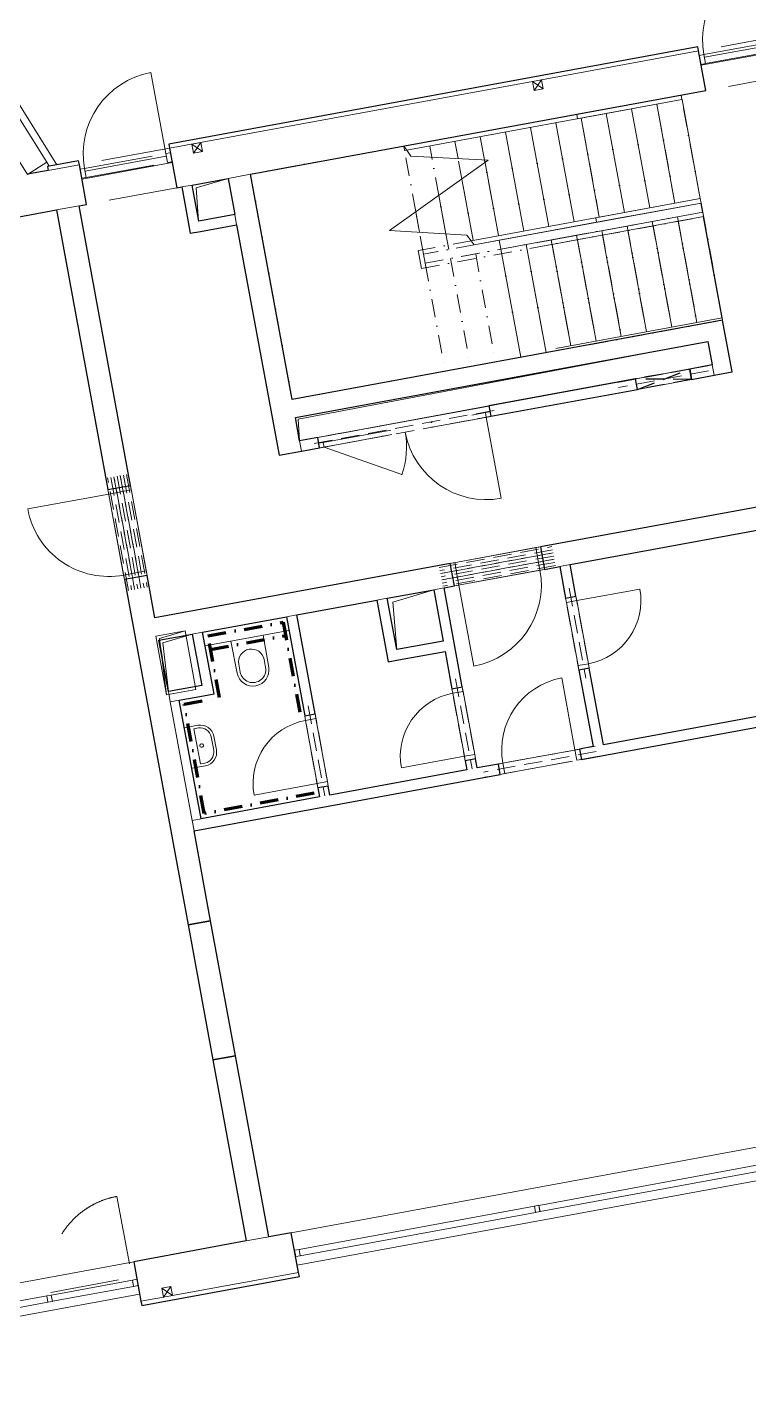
# Model space of a CAD drawing. Header units: millimetres. Extents: x 51291 to 245431, y -8645 to 72638.
# Drawn here: x 187961 to 195835, y -147 to 14797 of the extents above; entities that cross this region are included whole.
import ezdxf

# ---------------------------------------------------------------- set-up
doc = ezdxf.new("R2010")
doc.units = ezdxf.units.MM
for name, pattern in [('HA_Dash_2mm-S1mm', [1500, 750, -750]), ('HA_Dash_3mm-S1mm', [300, 200, -100]), ('HA_DashDot_2_2mm-S0_6mm', [1650, 750, -450, 0, -450]), ('HA_DashDot_4mm-S1mm', [400, 200, -100, 0, -100])]:
    doc.linetypes.add(name, pattern=pattern)
for name, color, linetype, lineweight in [('A-AREA-____-OTLN', 9, 'Continuous', 25), ('A-DETL-GENF-OTLN', 9, 'Continuous', 9), ('A-DOOR-____-MCUT', 9, 'Continuous', 9), ('A-DOOR-____-OTLN', 9, 'Continuous', 9), ('A-DOOR-FRAM-MCUT', 9, 'Continuous', 9), ('A-DOOR-FRAM-OTLN', 9, 'Continuous', 9), ('A-FLOR-____-OTLN', 9, 'Continuous', 9), ('A-FLOR-HRAL-MBND', 9, 'HA_DashDot_4mm-S1mm', 9), ('A-FLOR-HRAL-OTLN', 9, 'Continuous', 9), ('A-GENM-____-HDLN', 9, 'HA_Dash_3mm-S1mm', 9), ('A-GENM-____-MCUT', 9, 'Continuous', 25), ('A-GENM-____-OTLN', 9, 'Continuous', 9), ('A-GLAZ-CURT-MCUT', 9, 'Continuous', 5), ('A-GLAZ-CURT-OTLN', 9, 'Continuous', 5), ('A-GLAZ-CWMG-MCUT', 9, 'Continuous', 5), ('A-GLAZ-CWMG-OTLN', 9, 'Continuous', 5), ('A-WALL-____-MCUT', 9, 'Continuous', 25), ('A-WALL-____-OTLN', 9, 'Continuous', 9), ('I-WALL-____-MCUT', 9, 'Continuous', 25), ('I-WALL-____-OTLN', 9, 'Continuous', 9), ('M-HVAC-DUCT-OTLN', 9, 'Continuous', 9), ('P-SANR-FIXT-OTLN', 9, 'Continuous', 9), ('S-STRS-____-MBND', 9, 'HA_DashDot_4mm-S1mm', 9), ('S-STRS-____-OTLN', 9, 'Continuous', 9)]:
    doc.layers.add(name, color=color, linetype=linetype, lineweight=lineweight)

# ---------------------------------------------------------------- blocks, each defined once
blk = doc.blocks.new('HA_DR_Single_Swing_Solid - In_OJ_900x2100_Vstupni-2215765-schema rezu D_140_5400')
at = {"layer": 'A-DOOR-____-MCUT', "linetype": 'HA_DashDot_2_2mm-S0_6mm'}
for p, q in [((-450, 125), (450, 125)), ((-450, -125), (450, -125))]:
    blk.add_line(p, q, dxfattribs=at)
at = {"layer": 'A-DOOR-____-OTLN', "lineweight": 5}
blk.add_line((450, 1025), (450, 125), dxfattribs=at)
at = {"layer": 'A-DOOR-____-OTLN'}
for p, q in [((-500, 125), (500, 125)), ((-500, -125), (500, -125))]:
    blk.add_line(p, q, dxfattribs=at)
at = {"layer": 'A-DOOR-____-OTLN', "lineweight": 5}
blk.add_arc((450, 125), 900, 90, 180, dxfattribs=at)
at = {"layer": 'A-DOOR-FRAM-MCUT'}
for p, q in [((-500, 125), (-450, 125)), ((-450, 125), (-450, -125)), ((450, 125), (500, 125)), ((450, -125), (450, 125)), ((-450, -125), (-500, -125)), ((500, -125), (450, -125))]:
    blk.add_line(p, q, dxfattribs=at)
blk = doc.blocks.new('HA_DR_Single_Swing_Solid_ButtFrame - In_FAS_900x2350_Unik-2108754-schema rezu D_140_5400')
at = {"layer": 'A-DOOR-____-MCUT', "linetype": 'HA_DashDot_2_2mm-S0_6mm'}
for p, q in [((-450, 170), (450, 170)), ((-450, 70), (450, 70))]:
    blk.add_line(p, q, dxfattribs=at)
at = {"layer": 'A-DOOR-____-OTLN', "lineweight": 5}
blk.add_line((450, 1070), (450, 170), dxfattribs=at)
blk.add_arc((450, 170), 900, 90, 180, dxfattribs=at)
at = {"layer": 'A-DOOR-FRAM-MCUT'}
for p, q in [((-500, 170), (-450, 170)), ((-450, 170), (-450, 70)), ((450, 170), (500, 170)), ((450, 70), (450, 170)), ((-450, 70), (-500, 70)), ((500, 70), (450, 70))]:
    blk.add_line(p, q, dxfattribs=at)
at = {"layer": 'A-DOOR-FRAM-OTLN', "linetype": 'HA_DashDot_2_2mm-S0_6mm'}
for p, q in [((500, 220), (-500, 220)), ((500, -220), (-500, -220))]:
    blk.add_line(p, q, dxfattribs=at)
blk = doc.blocks.new('HA_DR_Single_Swing_Solid - In_OJ_800x2100-2215786-schema rezu D_140_5400')
at = {"layer": 'A-DOOR-____-MCUT', "linetype": 'HA_DashDot_2_2mm-S0_6mm'}
for p, q in [((-400, 57.5), (400, 57.5)), ((-400, -57.5), (400, -57.5))]:
    blk.add_line(p, q, dxfattribs=at)
at = {"layer": 'A-DOOR-____-OTLN', "lineweight": 5}
blk.add_line((400, 857.5), (400, 57.5), dxfattribs=at)
blk.add_arc((400, 57.5), 800, 90, 180, dxfattribs=at)
at = {"layer": 'A-DOOR-FRAM-MCUT'}
for p, q in [((-450, 57.5), (-400, 57.5)), ((-400, 57.5), (-400, -57.5)), ((400, 57.5), (450, 57.5)), ((400, -57.5), (400, 57.5)), ((-400, -57.5), (-450, -57.5)), ((450, -57.5), (400, -57.5))]:
    blk.add_line(p, q, dxfattribs=at)
blk = doc.blocks.new('HA_DR_Single_Swing_Solid - In_OJ_700x2100-2215885-schema rezu D_140_5400')
at = {"layer": 'A-DOOR-____-MCUT', "linetype": 'HA_DashDot_2_2mm-S0_6mm'}
for p, q in [((-350, 57.5), (350, 57.5)), ((-350, -57.5), (350, -57.5))]:
    blk.add_line(p, q, dxfattribs=at)
at = {"layer": 'A-DOOR-____-OTLN', "lineweight": 5}
blk.add_line((350, -757.5), (350, -57.5), dxfattribs=at)
blk.add_arc((350, -57.5), 700, 180, 270, dxfattribs=at)
at = {"layer": 'A-DOOR-FRAM-MCUT'}
for p, q in [((-350, 57.5), (-400, 57.5)), ((-350, -57.5), (-350, 57.5)), ((400, 57.5), (350, 57.5)), ((350, 57.5), (350, -57.5)), ((-400, -57.5), (-350, -57.5)), ((350, -57.5), (400, -57.5))]:
    blk.add_line(p, q, dxfattribs=at)
blk = doc.blocks.new('Top Rail Type - Top Rail_Internal_-1380920-schema rezu D_140_5400')
at = {"layer": 'A-FLOR-HRAL-OTLN'}
for p, q in [((13750, 11499.6), (13750, 11549.6)), ((13750, 11549.6), (14910, 11549.6)), ((14910, 11549.6), (14910, 11499.6)), ((14910, 11499.6), (13750, 11499.6))]:
    blk.add_line(p, q, dxfattribs=at)
blk = doc.blocks.new('Top Rail Type - Top Rail_Internal_-V75-schema rezu D_140_5400')
at = {"layer": 'A-FLOR-HRAL-MBND'}
for p, q in [((11830, 11500), (11830, 11550)), ((11830, 11550), (11830, 11550)), ((11854, 11500), (11830, 11500))]:
    blk.add_line(p, q, dxfattribs=at)
at = {"layer": 'A-FLOR-HRAL-OTLN'}
for p, q in [((11830, 11550), (11854, 11500)), ((14910, 11550), (11830, 11550)), ((14910, 11500), (14910, 11550)), ((14910, 11500), (11854, 11500))]:
    blk.add_line(p, q, dxfattribs=at)
blk = doc.blocks.new('Top Rail Type - Top Rail_Internal_-1380936-schema rezu D_140_5400')
at = {"layer": 'A-FLOR-HRAL-OTLN'}
for p, q in [((13750, 10350.4), (13750, 10400.4)), ((13750, 10400.4), (14910, 10400.4)), ((14910, 10350.4), (13750, 10350.4)), ((14910, 10400.4), (14910, 10350.4))]:
    blk.add_line(p, q, dxfattribs=at)
blk = doc.blocks.new('Top Rail Type - Top Rail_Internal_-V76-schema rezu D_140_5400')
at = {"layer": 'A-FLOR-HRAL-MBND'}
for p, q in [((11780, 10400), (11780, 10200)), ((11905, 10400), (11780, 10400)), ((11830, 10350), (11830, 10250)), ((11905, 10350), (11830, 10350)), ((12366, 10400), (11905, 10400)), ((12390, 10350), (11905, 10350)), ((11780, 10200), (14910, 10200)), ((11830, 10250), (14910, 10250)), ((14910, 10250), (14910, 10200))]:
    blk.add_line(p, q, dxfattribs=at)
at = {"layer": 'A-FLOR-HRAL-OTLN'}
for p, q in [((12366, 10400), (12390, 10350)), ((14910, 10400), (12366, 10400)), ((14910, 10350), (12390, 10350)), ((14910, 10350), (14910, 10400))]:
    blk.add_line(p, q, dxfattribs=at)
blk = doc.blocks.new('HA_GM_Shaft_Rectangle - Default-2240307-schema rezu D_140_5400')
at = {"layer": 'A-DETL-GENF-OTLN'}
for p, q in [((37, -37), (370, 0)), ((0, -570), (37, -37))]:
    blk.add_line(p, q, dxfattribs=at)
at = {"layer": 'A-GENM-____-OTLN'}
for p, q in [((0, -570), (0, 0)), ((0, 0), (370, 0)), ((370, 0), (370, -570)), ((370, -570), (0, -570))]:
    blk.add_line(p, q, dxfattribs=at)
blk = doc.blocks.new('HA_GM_Shaft_Rectangle - Default-2240317-schema rezu D_140_5400')
at = {"layer": 'A-DETL-GENF-OTLN'}
for p, q in [((51.5, -51.5), (515, 0)), ((0, -570), (51.5, -51.5))]:
    blk.add_line(p, q, dxfattribs=at)
at = {"layer": 'A-GENM-____-OTLN'}
for p, q in [((0, -570), (0, 0)), ((0, 0), (515, 0)), ((515, 0), (515, -570)), ((515, -570), (0, -570))]:
    blk.add_line(p, q, dxfattribs=at)
blk = doc.blocks.new('HA_GM_Shaft_Rectangle - Default-2240301-schema rezu D_140_5400')
at = {"layer": 'A-DETL-GENF-OTLN'}
for p, q in [((26, -26), (4580, 0)), ((0, -260), (26, -26))]:
    blk.add_line(p, q, dxfattribs=at)
at = {"layer": 'A-GENM-____-OTLN'}
for p, q in [((0, -260), (0, 0)), ((0, 0), (4580, 0)), ((4580, 0), (4580, -260)), ((4580, -260), (0, -260))]:
    blk.add_line(p, q, dxfattribs=at)
blk = doc.blocks.new('HA_GM_Shaft_Rectangle - Default-2240315-schema rezu D_140_5400')
at = {"layer": 'A-DETL-GENF-OTLN'}
for p, q in [((40, -40), (400.4, 0)), ((0, -400), (40, -40))]:
    blk.add_line(p, q, dxfattribs=at)
at = {"layer": 'A-GENM-____-OTLN'}
for p, q in [((0, -400), (0, 0)), ((0, 0), (400.4, 0)), ((400.4, 0), (400.4, -400)), ((400.4, -400), (0, -400))]:
    blk.add_line(p, q, dxfattribs=at)
blk = doc.blocks.new('ABMV_WashBasin_Generic - 450x300-2226370-schema rezu D_140_5400')
at = {"layer": 'P-SANR-FIXT-OTLN'}
for p, q in [((200, 350), (50, 350)), ((50, 320), (200, 320)), ((-100, 200), (-100, 50)), ((-70, 150), (-70, 200)), ((320, 150), (-70, 150)), ((320, 200), (320, 150)), ((350, 50), (350, 200))]:
    blk.add_line(p, q, dxfattribs=at)
for centre, radius, start, end in [((50, 200), 150, 90, 180), ((50, 200), 120, 90, 180), ((200, 200), 150, 360, 90), ((200, 200), 120, 360, 90), ((125, 200), 20, 90, 270), ((125, 200), 20, 270, 90)]:
    blk.add_arc(centre, radius, start, end, dxfattribs=at)
blk = doc.blocks.new('ABMV_Toilet_WallHung - Default-1481197-schema rezu D_140_5400')
at = {"layer": 'A-GENM-____-OTLN'}
for p, q in [((-50, 432), (-55, 75)), ((-16, 426), (-16, 340)), ((266, 340), (266, 426)), ((305, 75), (300, 432))]:
    blk.add_line(p, q, dxfattribs=at)
for centre, radius, start, end in [((125, 430), 175, 0.7323, 179.2677), ((125, 426), 141, 0, 180), ((125, 340), 141, 180, 360)]:
    blk.add_arc(centre, radius, start, end, dxfattribs=at)
blk = doc.blocks.new('Obdélníková příčel - 50x70mm EXT-2011740-schema rezu D_140_5400')
at = {"layer": 'A-GLAZ-CWMG-MCUT'}
for p, q in [((-50, 70), (0, 70)), ((-50, 0), (-50, 70)), ((0, 0), (-50, 0)), ((0, 70), (0, 0))]:
    blk.add_line(p, q, dxfattribs=at)
blk = doc.blocks.new('ABMV_CW_Single_Swing_Generic - Ex_Glass_SKLOPNE-2011742-schema rezu D_140_5400')
at = {"layer": 'A-DOOR-____-OTLN', "linetype": 'HA_Dash_2mm-S1mm', "lineweight": 5}
for p in [(450, 930), (-450, 30)]:
    blk.add_line(p, (450, 30), dxfattribs=at)
blk.add_arc((450, 30), 900, 90, 180, dxfattribs=at)
blk = doc.blocks.new('Obdélníková příčel - 50x70mm EXT-1501617-schema rezu D_140_5400')
at = {"layer": 'A-GLAZ-CWMG-OTLN'}
for p, q in [((6582, 1115), (5697, 952)), ((6595, 1046), (5709, 883))]:
    blk.add_line(p, q, dxfattribs=at)
blk = doc.blocks.new('Obdélníková příčel - 50x70mm EXT-2011734-schema rezu D_140_5400')
at = {"layer": 'A-GLAZ-CWMG-MCUT'}
for p, q in [((-25, 70), (25, 70)), ((-25, 0), (-25, 70)), ((25, 0), (-25, 0)), ((25, 70), (25, 0))]:
    blk.add_line(p, q, dxfattribs=at)
blk = doc.blocks.new('Systémový panel - Sklo-2011743-schema rezu D_140_5400')
at = {"layer": 'A-GLAZ-CURT-MCUT'}
for p, q in [((1300, 0), (-1300, 0)), ((-1300, 0), (-1300, -70)), ((-1300, -70), (1300, -70)), ((1300, -70), (1300, 0))]:
    blk.add_line(p, q, dxfattribs=at)
blk = doc.blocks.new('Systémový panel - Sklo-2012391-schema rezu D_140_5400')
at = {"layer": 'A-GLAZ-CURT-MCUT'}
for p, q in [((1306.25, 0), (-1306.25, 0)), ((-1306.25, 0), (-1306.25, -70)), ((-1306.25, -70), (1306.25, -70)), ((1306.25, -70), (1306.25, 0))]:
    blk.add_line(p, q, dxfattribs=at)
blk = doc.blocks.new('Systémový panel - Sklo-2012393-schema rezu D_140_5400')
at = {"layer": 'A-GLAZ-CURT-MCUT'}
for p, q in [((1318.75, 0), (-1318.75, 0)), ((-1318.75, 0), (-1318.75, -70)), ((-1318.75, -70), (1318.75, -70)), ((1318.75, -70), (1318.75, 0))]:
    blk.add_line(p, q, dxfattribs=at)
blk = doc.blocks.new('HA_GM_Tiling_LineBased - Generic Tiles-2157057-schema rezu D_140_5400')
at = {"layer": 'A-GENM-____-OTLN', "linetype": 'HA_DashDot_4mm-S1mm', "lineweight": 80}
blk.add_line((50, -50), (1270, -50), dxfattribs=at)
blk = doc.blocks.new('HA_GM_Tiling_LineBased - Generic Tiles-2157058-schema rezu D_140_5400')
at = {"layer": 'A-GENM-____-OTLN', "linetype": 'HA_DashDot_4mm-S1mm', "lineweight": 80}
blk.add_line((50, -50), (1265, -50), dxfattribs=at)
blk = doc.blocks.new('HA_GM_Tiling_LineBased - Generic Tiles-2157059-schema rezu D_140_5400')
at = {"layer": 'A-GENM-____-OTLN', "linetype": 'HA_DashDot_4mm-S1mm', "lineweight": 80}
blk.add_line((50, -50), (440, -50), dxfattribs=at)
blk = doc.blocks.new('HA_GM_Tiling_LineBased - Generic Tiles-2157060-schema rezu D_140_5400')
at = {"layer": 'A-GENM-____-OTLN', "linetype": 'HA_DashDot_4mm-S1mm', "lineweight": 80}
blk.add_line((-50, -50), (635, -50), dxfattribs=at)
blk = doc.blocks.new('HA_GM_Tiling_LineBased - Generic Tiles-2157061-schema rezu D_140_5400')
at = {"layer": 'A-GENM-____-OTLN', "linetype": 'HA_DashDot_4mm-S1mm', "lineweight": 80}
blk.add_line((50, -50), (885, -50), dxfattribs=at)
blk = doc.blocks.new('HA_GM_Tiling_LineBased - Generic Tiles-2157062-schema rezu D_140_5400')
at = {"layer": 'A-GENM-____-OTLN', "linetype": 'HA_DashDot_4mm-S1mm', "lineweight": 80}
blk.add_line((50, -50), (1050, -50), dxfattribs=at)
blk = doc.blocks.new('HA_DR_Double_Swing_Solid_FrameButt - In_1800x2100_900-2119139-schema rezu D_140_5400')
at = {"layer": 'A-DOOR-____-MCUT', "linetype": 'HA_DashDot_2_2mm-S0_6mm'}
for p, q in [((-900, -7), (900, -7)), ((-900, -58), (900, -58))]:
    blk.add_line(p, q, dxfattribs=at)
at = {"layer": 'A-DOOR-____-OTLN', "lineweight": 5}
for p, q in [((-121, -507), (-900, -58)), ((900, -957), (900, -58))]:
    blk.add_line(p, q, dxfattribs=at)
for centre, start, end in [((-900, -58), 330, 360), ((900, -58), 180, 270)]:
    blk.add_arc(centre, 900, start, end, dxfattribs=at)
at = {"layer": 'A-DOOR-FRAM-MCUT'}
for p, q in [((-900, -7), (-950, -7)), ((-950, -58), (-900, -58)), ((-900, -58), (-900, -7)), ((950, -7), (900, -7)), ((900, -7), (900, -58)), ((900, -58), (950, -58))]:
    blk.add_line(p, q, dxfattribs=at)
at = {"layer": 'A-DOOR-FRAM-OTLN', "linetype": 'HA_DashDot_2_2mm-S0_6mm'}
for p, q in [((950, 58), (-950, 58)), ((950, -58), (-950, -58))]:
    blk.add_line(p, q, dxfattribs=at)
blk = doc.blocks.new('TB_Porotherm KP11_5_1000mm - TB_Porotherm KP11_5_1000mm-1965691-schema rezu D_140_5400')
at = {"layer": 'A-GENM-____-HDLN'}
for p, q in [((-500, 57.5), (500, 57.5)), ((-500, 0), (500, 0)), ((500, -57.5), (-500, -57.5))]:
    blk.add_line(p, q, dxfattribs=at)
blk = doc.blocks.new('TB_Porotherm KP11_5_2000mm - TB_Porotherm KP11_5_2000mm-1976121-schema rezu D_140_5400')
at = {"layer": 'A-GENM-____-HDLN'}
for p, q in [((-1000, 57.5), (1000, 57.5)), ((-1000, 0), (1000, 0)), ((1000, -57.5), (-1000, -57.5))]:
    blk.add_line(p, q, dxfattribs=at)
blk = doc.blocks.new('TB_Porotherm KP7_1250mm - TB_Porotherm KP7_1250mm-1966492-schema rezu D_140_5400')
at = {"layer": 'A-GENM-____-HDLN'}
for p, q in [((-625, 35), (625, 35)), ((-625, 0), (625, 0)), ((625, -35), (-625, -35))]:
    blk.add_line(p, q, dxfattribs=at)
blk = doc.blocks.new('TB_Porotherm KP11_5_1250mm - TB_Porotherm KP11_5_1250mm-1972106-schema rezu D_140_5400')
at = {"layer": 'A-GENM-____-HDLN'}
for p, q in [((-625, 57.5), (625, 57.5)), ((-625, 0), (625, 0)), ((625, -57.5), (-625, -57.5))]:
    blk.add_line(p, q, dxfattribs=at)
blk = doc.blocks.new('Obdélníková příčel - 50x70mm EXT-2011748-schema rezu D_140_5400')
at = {"layer": 'A-GLAZ-CWMG-MCUT'}
for p, q in [((0, 70), (-50, 70)), ((-50, 70), (-50, 0)), ((-50, 0), (0, 0)), ((0, 0), (0, 70))]:
    blk.add_line(p, q, dxfattribs=at)
blk = doc.blocks.new('HA_GM_Tiling_LineBased - Generic Tiles-2155796-schema rezu D_140_5400')
at = {"layer": 'A-GENM-____-OTLN', "linetype": 'HA_DashDot_4mm-S1mm', "lineweight": 80}
blk.add_line((50, -50), (880, -50), dxfattribs=at)
blk = doc.blocks.new('HA_GM_Opening_Rectangle_WallBased - Default-2177365-schema rezu D_140_5400')
at = {"layer": 'A-GENM-____-MCUT', "linetype": 'HA_Dash_3mm-S1mm'}
for p, q in [((425, 57.5), (-175, -57.5)), ((-175, 57.5), (425, -57.5)), ((-175, 57.5), (-175, -57.5)), ((-175, 57.5), (425, 57.5)), ((425, 57.5), (425, -57.5)), ((-175, -57.5), (425, -57.5))]:
    blk.add_line(p, q, dxfattribs=at)
blk = doc.blocks.new('HA_GM_Opening_Rectangle_WallBased - Default-2259489-schema rezu D_140_5400')
at = {"layer": 'A-GENM-____-MCUT', "linetype": 'HA_Dash_3mm-S1mm'}
blk.add_line((-25, 125), (275, 125), dxfattribs=at)
blk = doc.blocks.new('185-01_OBJEKT A_Central_rvt-1-schema rezu D_140_5400')
at = {"layer": 'A-AREA-____-OTLN'}
for p, q in [((12809, 12779), (12791, 12878)), ((13021, 11624), (12818, 12730))]:
    blk.add_line(p, q, dxfattribs=at)
at = {"layer": 'A-FLOR-____-OTLN'}
for p, q in [((13777, 14564), (12793, 14383)), ((12828, 14471), (13713, 14633)), ((7873, 13192), (9545, 13500)), ((7015, 13320), (6032, 13139)), ((6066, 13226), (6952, 13389)), ((12791, 12878), (12809, 12779)), ((12818, 12730), (13021, 11624)), ((11208, 11265), (8325, 10734)), ((10474, 10662), (8605, 10318)), ((8317, 1632), (14587, 2786)), ((8382, 1278), (14652, 2432)), ((572, 207), (6596, 1315)), ((637, -147), (6661, 961))]:
    blk.add_line(p, q, dxfattribs=at)
at = {"layer": 'A-WALL-____-MCUT'}
for p, q in [((12756, 14584), (6978, 13521)), ((12764, 14540), (12756, 14584)), ((12844, 14108), (12764, 14540)), ((7873, 13193), (12844, 14108)), ((6978, 13521), (6986, 13477)), ((6986, 13477), (7066, 13044)), ((5995, 13340), (5656, 13278)), ((6003, 13296), (5995, 13340)), ((5664, 13234), (5435, 13192)), ((5656, 13278), (5664, 13234)), ((6082, 12863), (6003, 13296)), ((7066, 13044), (7120, 13054)), ((7233, 13075), (7627, 13147)), ((5999, 12848), (6082, 12863)), ((4238, 12524), (5753, 12803)), ((7825, 1542), (6596, 1315)), ((8317, 1632), (8071, 1587)), ((8397, 1199), (8317, 1632)), ((6596, 1315), (6675, 883)), ((8405, 1155), (8397, 1199)), ((6684, 838), (8405, 1155)), ((6675, 883), (6684, 838))]:
    blk.add_line(p, q, dxfattribs=at)
at = {"layer": 'A-WALL-____-MCUT', "lineweight": 9}
for p, q in [((11048, 14224), (12764, 14540)), ((12764, 14540), (11048, 14224)), ((6986, 13477), (10950, 14206)), ((10950, 14206), (6986, 13477)), ((5664, 13234), (5919, 13281)), ((5919, 13281), (5664, 13234)), ((5919, 13281), (6003, 13296)), ((6003, 13296), (5919, 13281)), ((7873, 13193), (7627, 13147)), ((7233, 13075), (7120, 13054)), ((5999, 12848), (5753, 12803)), ((7720, 12641), (7699, 12754)), ((12933, 10997), (12912, 11110)), ((8408, 10282), (8429, 10168)), ((11362, 8929), (11249, 8908)), ((9985, 8675), (9872, 8655)), ((9365, 8561), (9252, 8541)), ((8377, 8379), (8264, 8359)), ((7349, 8190), (7236, 8170)), ((6975, 7542), (6996, 7429)), ((7094, 7447), (6996, 7429)), ((7234, 6136), (6996, 7429)), ((6996, 7429), (7234, 6136)), ((7234, 6136), (7332, 6154)), ((7234, 6136), (7255, 6022)), ((7825, 1542), (8071, 1587)), ((7020, 946), (8397, 1199)), ((8397, 1199), (7020, 946)), ((6675, 883), (6921, 928)), ((6921, 928), (6675, 883))]:
    blk.add_line(p, q, dxfattribs=at)
at = {"layer": 'I-WALL-____-MCUT'}
for p, q in [((8325, 10734), (7873, 13193)), ((7120, 13054), (7214, 12548)), ((7306, 12682), (7233, 13075)), ((7627, 13147), (7699, 12754)), ((5753, 12803), (6315, 9749)), ((6561, 9794), (5999, 12848)), ((7699, 12754), (7306, 12682)), ((7214, 12548), (7327, 12569)), ((7327, 12569), (7720, 12641)), ((7720, 12641), (8183, 10123)), ((12829, 11563), (8325, 10734)), ((13026, 11599), (12829, 11563)), ((13130, 11034), (13026, 11599)), ((8361, 10537), (12865, 11366)), ((12865, 11366), (12912, 11110)), ((12912, 11110), (12667, 11065)), ((12667, 11065), (12687, 10952)), ((12076, 10957), (10474, 10662)), ((12097, 10843), (12076, 10957)), ((12687, 10952), (12933, 10997)), ((12933, 10997), (13130, 11034)), ((10495, 10549), (12097, 10843)), ((10474, 10662), (10495, 10549)), ((8408, 10282), (8361, 10537)), ((8605, 10318), (8408, 10282)), ((8626, 10205), (8605, 10318)), ((17522, 10317), (11036, 9123)), ((8183, 10123), (8429, 10168)), ((8429, 10168), (8626, 10205)), ((6315, 9749), (6561, 9794)), ((11362, 8929), (14209, 9453)), ((11036, 9123), (11081, 8877)), ((10053, 8942), (6827, 8348)), ((10098, 8696), (10053, 8942)), ((11081, 8877), (11249, 8908)), ((11249, 8908), (11312, 8564)), ((11425, 8585), (11362, 8929)), ((6742, 8811), (6496, 8765)), ((6496, 8765), (7190, 4994)), ((6827, 8348), (6742, 8811)), ((9985, 8675), (10098, 8696)), ((10184, 7594), (9985, 8675)), ((8377, 8379), (9252, 8541)), ((9252, 8541), (9376, 7867)), ((9365, 8561), (9872, 8655)), ((9468, 8001), (9365, 8561)), ((9872, 8655), (9975, 8094)), ((11312, 8564), (11425, 8585)), ((8576, 7298), (8377, 8379)), ((7349, 8190), (8264, 8359)), ((8264, 8359), (8463, 7277)), ((6872, 8103), (7236, 8170)), ((6975, 7542), (6872, 8103)), ((7236, 8170), (7339, 7609)), ((7473, 7517), (7349, 8190)), ((9975, 8094), (9468, 8001)), ((9489, 7888), (9996, 7981)), ((9996, 7981), (10071, 7573)), ((9376, 7867), (9489, 7888)), ((11570, 7798), (11457, 7777)), ((11457, 7777), (11611, 6941)), ((11724, 6962), (11570, 7798)), ((7339, 7609), (6975, 7542)), ((7094, 7447), (7360, 7496)), ((7360, 7496), (7473, 7517)), ((10071, 7573), (10184, 7594)), ((14954, 7556), (11724, 6962)), ((7332, 6154), (7094, 7447)), ((11484, 6801), (14975, 7443)), ((8463, 7277), (8576, 7298)), ((11611, 6941), (11463, 6914)), ((11463, 6914), (11484, 6801)), ((10329, 6807), (10216, 6786)), ((10216, 6786), (10234, 6688)), ((10347, 6708), (10329, 6807)), ((10578, 6751), (10347, 6708)), ((10599, 6638), (10578, 6751)), ((7255, 6022), (10599, 6638)), ((10234, 6688), (8739, 6412)), ((8721, 6511), (8608, 6490)), ((8608, 6490), (8626, 6392)), ((8739, 6412), (8721, 6511)), ((8626, 6392), (7332, 6154)), ((7436, 5039), (7255, 6022)), ((7190, 4994), (7436, 5039)), ((7436, 5039), (7190, 4994)), ((7190, 4994), (7461, 3519)), ((7707, 3564), (7436, 5039)), ((7707, 3564), (7461, 3519)), ((7461, 3519), (7707, 3564)), ((7461, 3519), (7825, 1542)), ((8071, 1587), (7707, 3564))]:
    blk.add_line(p, q, dxfattribs=at)
at = {"layer": 'I-WALL-____-OTLN'}
for p, q in [((12076, 10957), (12667, 11065)), ((12687, 10952), (12097, 10843)), ((8291, 8211), (7376, 8043))]:
    blk.add_line(p, q, dxfattribs=at)
at = {"layer": 'M-HVAC-DUCT-OTLN', "lineweight": 5}
for p, q in [((10950, 14206), (11048, 14224)), ((10950, 14206), (11066, 14126)), ((10968, 14108), (10950, 14206)), ((10968, 14108), (11048, 14224)), ((11048, 14224), (11066, 14126)), ((11066, 14126), (10968, 14108)), ((7232, 13522), (7330, 13540)), ((7232, 13522), (7348, 13442)), ((7250, 13424), (7232, 13522)), ((7250, 13424), (7330, 13540)), ((7330, 13540), (7348, 13442)), ((7348, 13442), (7250, 13424)), ((6903, 1026), (7002, 1044)), ((6903, 1026), (7020, 946)), ((6921, 928), (6903, 1026)), ((6921, 928), (7002, 1044)), ((7020, 946), (6921, 928)), ((7002, 1044), (7020, 946))]:
    blk.add_line(p, q, dxfattribs=at)
at = {"layer": 'S-STRS-____-MBND'}
for p, q in [((9544, 13500), (7872, 13193)), ((9676, 12782), (9544, 13500)), ((9544, 13500), (9544, 13500)), ((9676, 12782), (9544, 13500)), ((9928, 12961), (9851, 13379)), ((9928, 12961), (9851, 13379)), ((10180, 13140), (10139, 13363)), ((10180, 13140), (10139, 13363)), ((10432, 13319), (10427, 13347)), ((10432, 13319), (10427, 13347)), ((7872, 13193), (8325, 10734)), ((9780, 12222), (12809, 12779)), ((12533, 12729), (12750, 11548)), ((12533, 12729), (12750, 11548)), ((12809, 12779), (13026, 11599)), ((9761, 12320), (9718, 12559)), ((9761, 12320), (9718, 12559)), ((11707, 12577), (11924, 11396)), ((11707, 12577), (11924, 11396)), ((11983, 12627), (12200, 11447)), ((11983, 12627), (12200, 11447)), ((12258, 12678), (12475, 11498)), ((12258, 12678), (12475, 11498)), ((10312, 12421), (9761, 12320)), ((10037, 12371), (10005, 12542)), ((10037, 12371), (10005, 12542)), ((10881, 12424), (11098, 11244)), ((10881, 12424), (11098, 11244)), ((11156, 12475), (11374, 11295)), ((11156, 12475), (11374, 11295)), ((11432, 12526), (11649, 11346)), ((11432, 12526), (11649, 11346)), ((9780, 12222), (9761, 12320)), ((10055, 12272), (10272, 11092)), ((10055, 12272), (10272, 11092)), ((10330, 12323), (10547, 11143)), ((10330, 12323), (10547, 11143)), ((10606, 12374), (10823, 11194)), ((10606, 12374), (10823, 11194)), ((9780, 12222), (9997, 11042)), ((9780, 12222), (9997, 11042)), ((9997, 11042), (13026, 11599)), ((8325, 10734), (9997, 11042))]:
    blk.add_line(p, q, dxfattribs=at)
at = {"layer": 'S-STRS-____-MBND', "linetype": 'Continuous', "lineweight": 5}
for p, q in [((9577, 13455), (9621, 13392)), ((10468, 13345), (9389, 12577)), ((9621, 13392), (10468, 13345)), ((9389, 12577), (10235, 12529)), ((10235, 12529), (10280, 12467))]:
    blk.add_line(p, q, dxfattribs=at)
at = {"layer": 'S-STRS-____-OTLN', "linetype": 'HA_DashDot_4mm-S1mm'}
for p, q in [((12231, 12826), (12032, 13907)), ((12506, 12876), (12307, 13957)), ((12781, 12927), (12583, 14008)), ((11405, 12674), (11206, 13755)), ((11680, 12724), (11481, 13805)), ((11955, 12775), (11756, 13856)), ((10427, 13347), (10380, 13603)), ((10854, 12572), (10655, 13653)), ((11129, 12623), (10930, 13704)), ((9851, 13379), (9829, 13501)), ((10139, 13363), (10104, 13552)), ((10578, 12522), (10432, 13319)), ((10303, 12471), (10180, 13140)), ((10005, 12542), (9928, 12961)), ((9718, 12559), (9676, 12782))]:
    blk.add_line(p, q, dxfattribs=at)
at = {"layer": 'S-STRS-____-OTLN'}
for p, q in [((12231, 12826), (12032, 13907)), ((12506, 12876), (12307, 13957)), ((12781, 12927), (12583, 14008)), ((11405, 12674), (11206, 13755)), ((11680, 12724), (11481, 13805)), ((11955, 12775), (11756, 13856)), ((10427, 13347), (10380, 13603)), ((10854, 12572), (10655, 13653)), ((11129, 12623), (10930, 13704)), ((9851, 13379), (9829, 13501)), ((10139, 13363), (10104, 13552)), ((10578, 12522), (10432, 13319)), ((10303, 12471), (10180, 13140)), ((10005, 12542), (9928, 12961)), ((12791, 12878), (12515, 12827)), ((9718, 12559), (9676, 12782)), ((11964, 12726), (11689, 12675)), ((12240, 12776), (11964, 12726)), ((12515, 12827), (12240, 12776)), ((11138, 12574), (10863, 12523)), ((11414, 12624), (11138, 12574)), ((11689, 12675), (11414, 12624)), ((10588, 12472), (10312, 12421)), ((10312, 12421), (10312, 12421)), ((10863, 12523), (10588, 12472))]:
    blk.add_line(p, q, dxfattribs=at)
at = {"layer": 'A-DOOR-____-OTLN', "color": 250, "lineweight": 9}
for name, p, rotation in [('HA_DR_Single_Swing_Solid_ButtFrame - In_FAS_900x2350_Unik-2108754-schema rezu D_140_5400', (13296, 14414), 10.42708866108217), ('HA_DR_Single_Swing_Solid_ButtFrame - In_FAS_900x2350_Unik-2108754-schema rezu D_140_5400', (6534, 13170), 10.42708866108217), ('HA_DR_Double_Swing_Solid_FrameButt - In_1800x2100_900-2119139-schema rezu D_140_5400', (9550, 10433), 10.42708866108196), ('HA_DR_Single_Swing_Solid - In_OJ_900x2100_Vstupni-2215765-schema rezu D_140_5400', (6528, 9280), 100.4270886610821), ('HA_DR_Single_Swing_Solid - In_OJ_900x2100_Vstupni-2215765-schema rezu D_140_5400', (10567, 8910), 190.4270886610822), ('HA_DR_Single_Swing_Solid - In_OJ_700x2100-2215885-schema rezu D_140_5400', (11441, 8181), 100.4270886610819), ('HA_DR_Single_Swing_Solid - In_OJ_800x2100-2215786-schema rezu D_140_5400', (11031, 6776), 10.42708866108217), ('HA_DR_Single_Swing_Solid - In_OJ_700x2100-2215885-schema rezu D_140_5400', (10200, 7190), 280.4270886610819), ('HA_DR_Single_Swing_Solid - In_OJ_700x2100-2215885-schema rezu D_140_5400', (8592, 6894), 280.4270886610819), ('ABMV_CW_Single_Swing_Generic - Ex_Glass_SKLOPNE-2011742-schema rezu D_140_5400', (6139, 1033), 10.42708866108224)]:
    blk.add_blockref(name, p, dxfattribs=dict(at, rotation=rotation))
at = {"layer": 'A-FLOR-HRAL-OTLN', "color": 250, "lineweight": 9, "rotation": 10.42708866108206}
for name in ['Top Rail Type - Top Rail_Internal_-V75-schema rezu D_140_5400', 'Top Rail Type - Top Rail_Internal_-1380920-schema rezu D_140_5400', 'Top Rail Type - Top Rail_Internal_-V76-schema rezu D_140_5400', 'Top Rail Type - Top Rail_Internal_-1380936-schema rezu D_140_5400']:
    blk.add_blockref(name, (0, 0), dxfattribs=at)
at = {"layer": 'A-GENM-____-OTLN', "color": 250, "lineweight": 9}
for name, p, rotation in [('HA_GM_Shaft_Rectangle - Default-2240315-schema rezu D_140_5400', (7233, 13075), 10.42708866108196), ('HA_GM_Shaft_Rectangle - Default-2240301-schema rezu D_140_5400', (8361, 10537), 10.42708866108196), ('TB_Porotherm KP11_5_1000mm - TB_Porotherm KP11_5_1000mm-1965691-schema rezu D_140_5400', (12382, 10954), 190.4270886610822), ('HA_GM_Opening_Rectangle_WallBased - Default-2177365-schema rezu D_140_5400', (12505, 10977), 190.4270886610819), ('TB_Porotherm KP11_5_2000mm - TB_Porotherm KP11_5_2000mm-1976121-schema rezu D_140_5400', (9550, 10433), 190.4270886610822), ('TB_Porotherm KP7_1250mm - TB_Porotherm KP7_1250mm-1966492-schema rezu D_140_5400', (6459, 9267), 280.4270886610821), ('TB_Porotherm KP7_1250mm - TB_Porotherm KP7_1250mm-1966492-schema rezu D_140_5400', (6528, 9280), 280.4270886610821), ('TB_Porotherm KP7_1250mm - TB_Porotherm KP7_1250mm-1966492-schema rezu D_140_5400', (6597, 9292), 280.4270886610821), ('TB_Porotherm KP7_1250mm - TB_Porotherm KP7_1250mm-1966492-schema rezu D_140_5400', (10554, 8978), 190.4270886610819), ('TB_Porotherm KP7_1250mm - TB_Porotherm KP7_1250mm-1966492-schema rezu D_140_5400', (10567, 8910), 190.4270886610819), ('TB_Porotherm KP7_1250mm - TB_Porotherm KP7_1250mm-1966492-schema rezu D_140_5400', (10580, 8841), 190.4270886610819), ('TB_Porotherm KP11_5_1000mm - TB_Porotherm KP11_5_1000mm-1965691-schema rezu D_140_5400', (11441, 8181), 280.4270886610821), ('HA_GM_Shaft_Rectangle - Default-2240317-schema rezu D_140_5400', (9365, 8561), 10.42708866108196), ('HA_GM_Tiling_LineBased - Generic Tiles-2157061-schema rezu D_140_5400', (7349, 8190), 10.42708866108185), ('HA_GM_Tiling_LineBased - Generic Tiles-2157062-schema rezu D_140_5400', (8269, 8360), 280.4270886610819), ('HA_GM_Shaft_Rectangle - Default-2240307-schema rezu D_140_5400', (6872, 8103), 10.42708866108196), ('HA_GM_Opening_Rectangle_WallBased - Default-2259489-schema rezu D_140_5400', (6754, 8055), 280.427088661082), ('HA_GM_Tiling_LineBased - Generic Tiles-2157060-schema rezu D_140_5400', (7473, 7517), 100.427088661082), ('HA_GM_Tiling_LineBased - Generic Tiles-2155796-schema rezu D_140_5400', (7376, 8043), 10.42708866108189), ('TB_Porotherm KP11_5_1000mm - TB_Porotherm KP11_5_1000mm-1965691-schema rezu D_140_5400', (10200, 7190), 280.4270886610821), ('HA_GM_Tiling_LineBased - Generic Tiles-2157059-schema rezu D_140_5400', (7089, 7446), 10.42708866108192), ('HA_GM_Tiling_LineBased - Generic Tiles-2157058-schema rezu D_140_5400', (7327, 6153), 100.427088661082), ('TB_Porotherm KP11_5_1000mm - TB_Porotherm KP11_5_1000mm-1965691-schema rezu D_140_5400', (8592, 6894), 280.4270886610821), ('TB_Porotherm KP11_5_1250mm - TB_Porotherm KP11_5_1250mm-1972106-schema rezu D_140_5400', (11031, 6776), 190.4270886610821), ('HA_GM_Tiling_LineBased - Generic Tiles-2157057-schema rezu D_140_5400', (8626, 6392), 190.4270886610819)]:
    blk.add_blockref(name, p, dxfattribs=dict(at, rotation=rotation))
at = {"layer": 'A-GLAZ-CURT-OTLN', "color": 250, "lineweight": 9, "rotation": 10.42708866108224}
for name, p in [('Systémový panel - Sklo-2012393-schema rezu D_140_5400', (12317, 2170)), ('Systémový panel - Sklo-2012391-schema rezu D_140_5400', (9686, 1686)), ('Systémový panel - Sklo-2011743-schema rezu D_140_5400', (4369, 707))]:
    blk.add_blockref(name, p, dxfattribs=at)
at = {"layer": 'A-GLAZ-CWMG-OTLN', "color": 250, "lineweight": 9, "extrusion": (0, 0, -1), "rotation": 169.5729113389178}
for name, p in [('Obdélníková příčel - 50x70mm EXT-2011734-schema rezu D_140_5400', (-10995, 1927)), ('Obdélníková příčel - 50x70mm EXT-2011740-schema rezu D_140_5400', (-6631, 1124)), ('Obdélníková příčel - 50x70mm EXT-2011734-schema rezu D_140_5400', (-5672, 947))]:
    blk.add_blockref(name, p, dxfattribs=at)
at = {"layer": 'A-GLAZ-CWMG-OTLN', "color": 250, "lineweight": 9, "rotation": 190.4270886610822}
blk.add_blockref('Obdélníková příčel - 50x70mm EXT-2011748-schema rezu D_140_5400', (8352, 1440), dxfattribs=at)
at = {"layer": 'A-GLAZ-CWMG-OTLN', "color": 250, "lineweight": 9}
blk.add_blockref('Obdélníková příčel - 50x70mm EXT-1501617-schema rezu D_140_5400', (0, 0), dxfattribs=at)
at = {"layer": 'P-SANR-FIXT-OTLN', "color": 250, "lineweight": 9}
for name, p, rotation in [('ABMV_Toilet_WallHung - Default-1481197-schema rezu D_140_5400', (7943, 8223), 190.4270886610819), ('ABMV_WashBasin_Generic - 450x300-2226370-schema rezu D_140_5400', (7119, 7040), 280.4270886610819)]:
    blk.add_blockref(name, p, dxfattribs=dict(at, rotation=rotation))
blk = doc.blocks.new('Top Rail Type - Top Rail_Internal_-1405281-schema rezu D_140_5400')
at = {"layer": 'A-FLOR-HRAL-OTLN'}
for p, q in [((10991, 12444), (12809, 12779)), ((12818, 12730), (11000, 12395)), ((12809, 12779), (12818, 12730))]:
    blk.add_line(p, q, dxfattribs=at)
blk = doc.blocks.new('Top Rail Type - Top Rail_Internal_-V70-schema rezu D_140_5400')
at = {"layer": 'A-FLOR-HRAL-OTLN'}
for p, q in [((10991, 12444), (12809, 12779)), ((11000, 12395), (12818, 12730)), ((12809, 12779), (12818, 12730))]:
    blk.add_line(p, q, dxfattribs=at)
blk = doc.blocks.new('HA_GM_Shaft_Rectangle - Default-2321920-schema rezu D_140_5400')
at = {"layer": 'A-DETL-GENF-OTLN'}
for p, q in [((32.5, -32.5), (325, 0)), ((0, -650), (32.5, -32.5))]:
    blk.add_line(p, q, dxfattribs=at)
at = {"layer": 'A-GENM-____-OTLN'}
for p, q in [((0, -650), (0, 0)), ((0, 0), (325, 0)), ((325, 0), (325, -650)), ((325, -650), (0, -650))]:
    blk.add_line(p, q, dxfattribs=at)
blk = doc.blocks.new('HA_GM_Shaft_Rectangle - Default-2321930-schema rezu D_140_5400')
at = {"layer": 'A-DETL-GENF-OTLN'}
for p, q in [((26, -26), (4580, 0)), ((0, -260), (26, -26))]:
    blk.add_line(p, q, dxfattribs=at)
at = {"layer": 'A-GENM-____-OTLN'}
for p, q in [((0, -260), (0, 0)), ((0, 0), (4580, 0)), ((4580, 0), (4580, -260)), ((4580, -260), (0, -260))]:
    blk.add_line(p, q, dxfattribs=at)
blk = doc.blocks.new('HA_GM_Shaft_Rectangle - Default-2321934-schema rezu D_140_5400')
at = {"layer": 'A-DETL-GENF-OTLN'}
for p, q in [((40, -40), (400, 0)), ((0, -400), (40, -40))]:
    blk.add_line(p, q, dxfattribs=at)
at = {"layer": 'A-GENM-____-OTLN'}
for p, q in [((0, -400), (0, 0)), ((0, 0), (400, 0)), ((400, 0), (400, -400)), ((400, -400), (0, -400))]:
    blk.add_line(p, q, dxfattribs=at)
blk = doc.blocks.new('HA_GM_Shaft_Rectangle - Default-2321892-schema rezu D_140_5400')
at = {"layer": 'A-DETL-GENF-OTLN'}
for p, q in [((26, -26), (4580, 0)), ((0, -256), (26, -26))]:
    blk.add_line(p, q, dxfattribs=at)
at = {"layer": 'A-GENM-____-OTLN'}
for p, q in [((2100, -260), (200, -260)), ((4330, -260), (3730, -260))]:
    blk.add_line(p, q, dxfattribs=at)
blk = doc.blocks.new('Top Rail Type - Top Rail_Internal_-2230223-schema rezu D_140_5400')
at = {"layer": 'A-FLOR-HRAL-OTLN'}
for p, q in [((11204, 11289), (13021, 11624)), ((13021, 11624), (13026, 11599))]:
    blk.add_line(p, q, dxfattribs=at)
blk = doc.blocks.new('Top Rail Type - Top Rail_Internal_-V89-schema rezu D_140_5400')
at = {"layer": 'A-FLOR-HRAL-OTLN'}
for p, q in [((11204, 11289), (13021, 11624)), ((13021, 11624), (13026, 11599))]:
    blk.add_line(p, q, dxfattribs=at)

msp = doc.modelspace()

# ---------------------------------------------------------------- linework, layer by layer
at = {"layer": 'A-WALL-____-OTLN'}
for p, q in [((180084.3, 26236.5), (188172.7, 13323.2)), ((187960.8, 13190.5), (183559.9, 20216.6)), ((183905.9, 20285.8), (188283.6, 13296.7)), ((187960.8, 13190.5), (188172.7, 13323.2)), ((188172.7, 13323.2), (188199, 13281.1))]:
    msp.add_line(p, q, dxfattribs=at)
at = {"layer": 'S-STRS-____-OTLN'}
for p, q in [((192957.1, 13319.1), (192952, 13347)), ((194783.4, 12677.9), (195058.7, 12728.5)), ((195058.7, 12728.5), (195334.1, 12779.2)), ((195343.2, 12729.6), (195546.8, 11623.6)), ((193957.2, 12525.8), (194232.6, 12576.5)), ((194232.6, 12576.5), (194508, 12627.2)), ((194508, 12627.2), (194783.4, 12677.9)), ((194517.1, 12577.6), (194720.6, 11471.6)), ((194792.5, 12628.3), (194996, 11522.3)), ((195067.8, 12679), (195271.4, 11572.9)), ((193131.1, 12373.8), (193113, 12472.1)), ((193131.1, 12373.8), (193406.5, 12424.5)), ((193406.5, 12424.5), (193681.8, 12475.2)), ((193406.5, 12424.5), (193623.6, 11244.7)), ((193681.8, 12475.2), (193957.2, 12525.8)), ((193691, 12425.6), (193894.5, 11319.6)), ((193966.3, 12476.3), (194169.9, 11370.2)), ((194241.7, 12526.9), (194445.3, 11420.9)), ((193131.1, 12373.8), (193348.2, 11194))]:
    msp.add_line(p, q, dxfattribs=at)
at = {"layer": 'S-STRS-____-OTLN', "linetype": 'HA_DashDot_4mm-S1mm'}
for p, q in [((192957.1, 13319.1), (192952, 13347)), ((194517.1, 12577.6), (194720.6, 11471.6)), ((194792.5, 12628.3), (194996, 11522.3)), ((195067.8, 12679), (195271.4, 11572.9)), ((193406.5, 12424.5), (193623.6, 11244.7)), ((193691, 12425.6), (193894.5, 11319.6)), ((193966.3, 12476.3), (194169.9, 11370.2)), ((194241.7, 12526.9), (194445.3, 11420.9)), ((193131.1, 12373.8), (193348.2, 11194))]:
    msp.add_line(p, q, dxfattribs=at)

# ---------------------------------------------------------------- block references
at = {"lineweight": 5}
msp.add_blockref('185-01_OBJEKT A_Central_rvt-1-schema rezu D_140_5400', (182525.4, 0), dxfattribs=at)
at = {"layer": 'A-FLOR-HRAL-OTLN'}
for name in ['Top Rail Type - Top Rail_Internal_-1405281-schema rezu D_140_5400', 'Top Rail Type - Top Rail_Internal_-V70-schema rezu D_140_5400', 'Top Rail Type - Top Rail_Internal_-2230223-schema rezu D_140_5400', 'Top Rail Type - Top Rail_Internal_-V89-schema rezu D_140_5400']:
    msp.add_blockref(name, (182525.4, 0), dxfattribs=at)
at = {"layer": 'A-GENM-____-OTLN', "lineweight": 5, "rotation": 10.42708866108199}
for name, p in [('HA_GM_Shaft_Rectangle - Default-2321934-schema rezu D_140_5400', (189758.5, 13075)), ('HA_GM_Shaft_Rectangle - Default-2321930-schema rezu D_140_5400', (190886.4, 10537.2)), ('HA_GM_Shaft_Rectangle - Default-2321892-schema rezu D_140_5400', (190886.4, 10537.2)), ('HA_GM_Shaft_Rectangle - Default-2321920-schema rezu D_140_5400', (189363.8, 8147.2))]:
    msp.add_blockref(name, p, dxfattribs=at)

doc.saveas('drawing.dxf')
